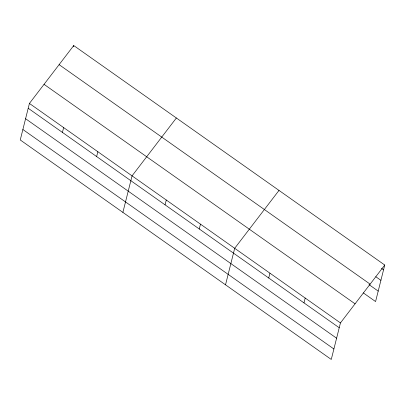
<?xml version="1.0" encoding="UTF-8"?>
<svg xmlns="http://www.w3.org/2000/svg" width="405" height="405" viewBox="0 0 405 405"><rect width="100%" height="100%" fill="white"/><g stroke="black" fill="none" stroke-linecap="round" stroke-linejoin="round"><path stroke-width="0.61" d="M29.423 103.437L20.25 139.958L331.27 359.448L340.443 322.927L384.75 265.042L73.73 45.552L29.423 103.437L340.443 322.927M73.426 46.762L73.73 45.552M62.421 132.41L63.636 127.58M96.633 156.553L97.848 151.723M122.887 212.387L132.06 175.866L176.367 117.987M165.058 204.839L166.273 200.009M199.27 228.982L200.485 224.157M225.524 284.821L234.697 248.3L279.005 190.416M268.733 278.002L269.948 273.178M303.983 302.879L305.193 298.05M384.75 265.042L375.577 301.563L363.315 292.911M381.495 268.429L383.535 269.872M375.8 276.726L380.913 280.331M59.11 64.653L370.13 284.143M369.011 284.619L378.204 291.104M44.044 84.336L355.063 303.826M28.208 108.262L339.228 327.756M25.586 118.721L336.606 338.21M22.877 129.499L333.897 348.988"/></g></svg>
